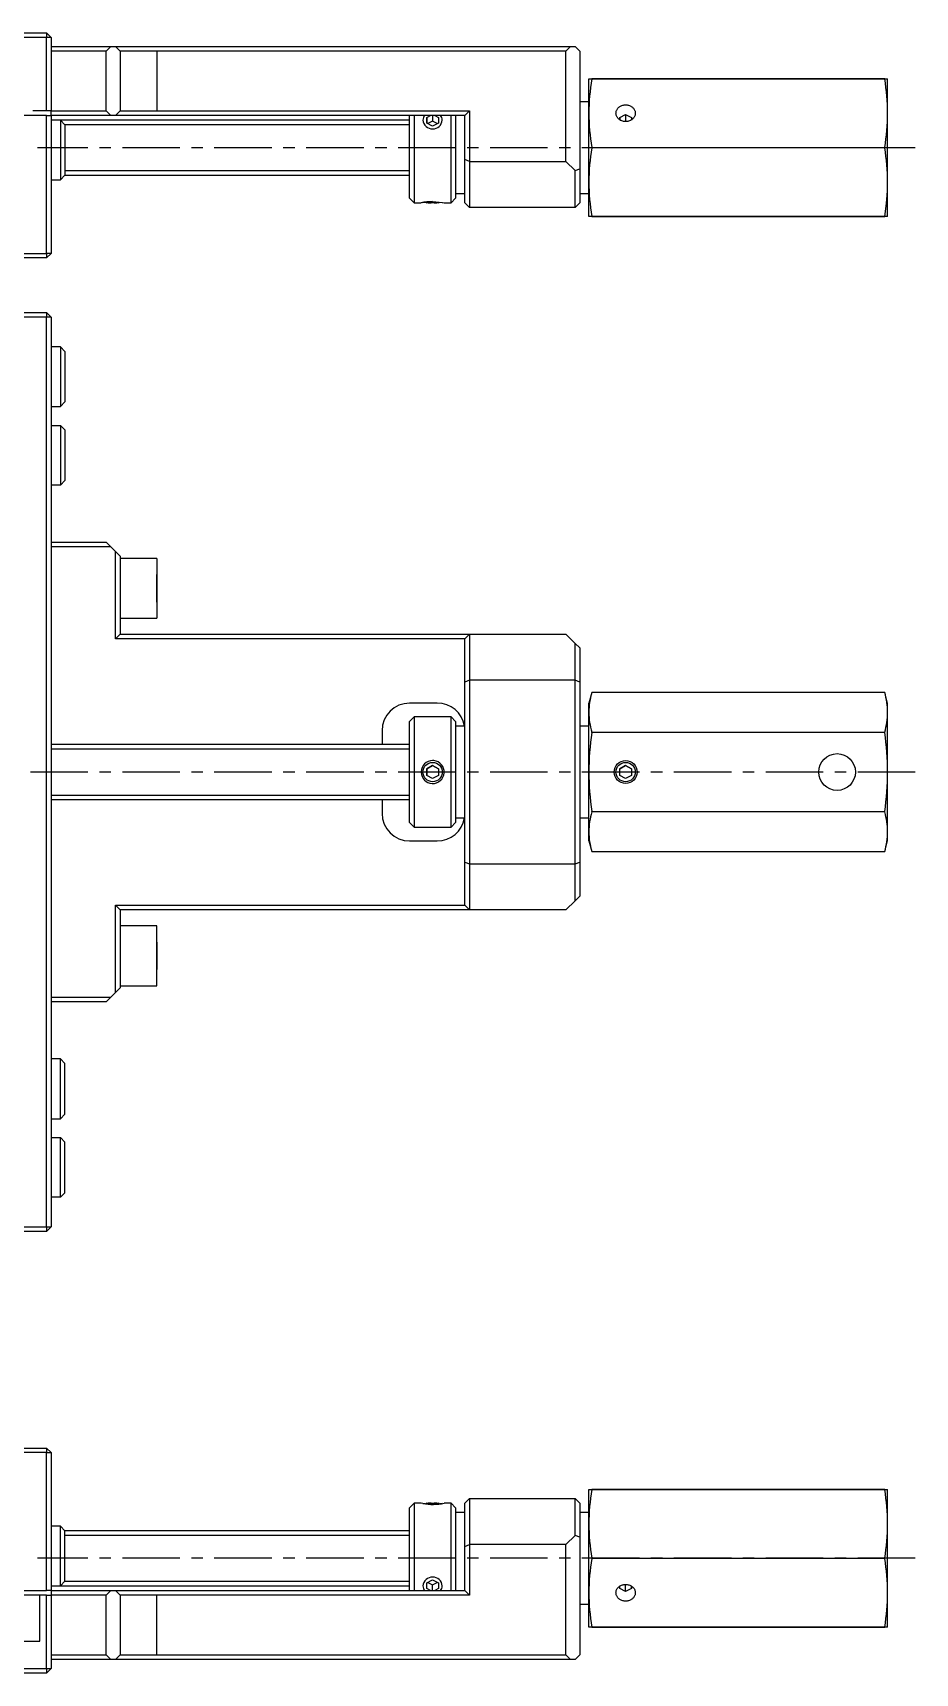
# Model space of a CAD drawing. Extents: x 16 to 938, y 6 to 368.
# Drawn here: x 294.5 to 486.5, y 11.5 to 368.5 of the extents above; entities that cross this region are included whole.
import ezdxf

# ---------------------------------------------------------------- set-up
doc = ezdxf.new("R2010")
doc.units = 0
doc.header["$LTSCALE"] = 10
doc.linetypes.add('CENTER', pattern=[2, 1.25, -0.25, 0.25, -0.25])
doc.linetypes.add('DASHED', pattern=[3.5, 2, -1.5])
doc.layers.get('0').update_dxf_attribs({"linetype": 'CONTINUOUS'})
doc.layers.add('CENTER', color=1, linetype='CENTER')

msp = doc.modelspace()

# ---------------------------------------------------------------- linework, layer by layer
at = {"color": 7, "linetype": 'CONTINUOUS'}
for p, q in [((99.5, 368.5), (297.5, 368.5)), ((297.5, 368.5), (297.5, 367.5)), ((298.5, 367.5), (297.5, 368.5)), ((297.5, 367.5), (99.5, 367.5)), ((297.5, 351.5), (297.5, 367.5)), ((298.5, 367.5), (297.5, 367.5)), ((298.5, 367.5), (298.5, 351.5)), ((298.5, 365.5), (311.5, 365.5)), ((310.5, 364.5), (298.5, 364.5)), ((311.5, 365.5), (310.5, 364.5)), ((310.5, 351.5), (310.5, 364.5)), ((311.5, 365.5), (312.5, 365.5)), ((313.5, 364.5), (312.5, 365.5)), ((312.5, 365.5), (411.5, 365.5)), ((313.5, 364.5), (313.5, 351.5)), ((321.5, 364.5), (313.5, 364.5)), ((313.502328, 364.5), (313.5, 364.5)), ((321.5, 364.5), (313.502328, 364.5)), ((321.5, 364.5), (321.5, 351.5)), ((410.5, 364.5), (321.5, 364.5)), ((411.5, 365.5), (410.5, 364.5)), ((410.5, 340.5), (410.5, 364.5)), ((411.5, 365.5), (412.5, 365.5)), ((413.5, 364.5), (412.5, 365.5)), ((413.5, 364.5), (413.5, 338.914214)), ((415.5, 358.5), (416.116283, 358.5)), ((415.5, 351), (415.5, 358.5)), ((416.116283, 358.464416), (416.116283, 358.5)), ((416.116283, 358.5), (479.883717, 358.5)), ((479.883717, 358.464416), (416.116283, 358.464416)), ((479.883717, 358.464416), (479.883717, 358.5)), ((479.883717, 358.5), (480.5, 358.5)), ((480.5, 351), (480.5, 358.5)), ((415.5, 353.5), (413.5, 353.5)), ((297.5, 350.5), (210.51, 350.5)), ((297.5, 351.5), (294.51, 351.5)), ((298.5, 351.5), (297.5, 351.5)), ((297.5, 320.5), (297.5, 350.5)), ((297.5, 350.5), (298.5, 350.5)), ((298.5, 351.5), (310.5, 351.5)), ((298.5, 350.5), (298.5, 351.5)), ((311.5, 350.5), (298.5, 350.5)), ((298.5, 350.5), (298.5, 320.5)), ((310.5, 351.5), (311.5, 350.5)), ((312.5, 350.5), (311.5, 350.5)), ((312.5, 350.5), (313.5, 351.5)), ((388.5, 350.5), (312.5, 350.5)), ((313.5, 351.5), (321.5, 351.5)), ((313.5, 351.5), (321.5, 351.5)), ((321.5, 351.5), (389.5, 351.5)), ((376.5, 332.5), (376.5, 350.5)), ((377.5, 350.5), (377.5, 331.5)), ((380.25, 350.074859), (381.008698, 350.500177)), ((380.25, 348.824859), (380.25, 350.074859)), ((380.25, 350.074859), (380.25, 348.824859)), ((381.5, 350.5), (381.5, 349.248203)), ((381.990913, 350.500358), (382.75, 350.074859)), ((382.75, 350.074859), (382.75, 348.824859)), ((385.5, 331.5), (385.5, 350.5)), ((386.5, 350.5), (386.5, 332.5)), ((388.5, 350.5), (389.5, 351.5)), ((388.5, 340.914214), (388.5, 350.5)), ((389.5, 351.5), (389.5, 340.5)), ((415.5, 336), (415.5, 351)), ((421.4, 351), (421.406474, 351.14269)), ((421.406474, 350.85731), (421.4, 351)), ((421.406474, 351.14269), (421.425854, 351.2845)), ((421.425854, 350.7155), (421.406474, 350.85731)), ((421.425854, 351.2845), (421.458023, 351.424556)), ((421.458023, 350.575444), (421.425854, 350.7155)), ((421.458023, 351.424556), (421.502781, 351.561995)), ((421.502781, 350.438005), (421.458023, 350.575444)), ((421.502781, 351.561995), (421.559853, 351.695969)), ((421.559853, 350.304031), (421.502781, 350.438005)), ((421.559853, 351.695969), (421.628886, 351.825651)), ((421.628886, 350.174349), (421.559853, 350.304031)), ((421.628886, 351.825651), (421.709456, 351.950244)), ((421.709456, 350.049756), (421.628886, 350.174349)), ((421.709456, 351.950244), (421.801064, 352.068978)), ((421.801064, 349.931022), (421.709456, 350.049756)), ((421.801064, 352.068978), (421.903147, 352.181121)), ((421.903147, 349.818879), (421.801064, 349.931022)), ((421.903147, 352.181121), (422.015076, 352.285982)), ((422.015076, 352.285982), (422.136159, 352.382915)), ((422.136159, 352.382915), (422.265651, 352.471321)), ((422.25, 350.077995), (423.5, 350.702995)), ((422.25, 349.539432), (422.25, 350.077995)), ((422.25, 350.077995), (422.25, 349.538622)), ((422.265651, 352.471321), (422.402753, 352.550657)), ((422.402753, 352.550657), (422.54662, 352.620432)), ((422.54662, 352.620432), (422.696365, 352.680217)), ((422.696365, 352.680217), (422.851064, 352.729642)), ((422.851064, 352.729642), (423.009765, 352.768404)), ((423.009765, 352.768404), (423.171488, 352.796263)), ((423.171488, 352.796263), (423.335236, 352.813047)), ((423.335236, 352.813047), (423.5, 352.818653)), ((423.5, 352.818653), (423.664764, 352.813047)), ((423.5, 350.702995), (424.75, 350.077995)), ((423.5, 350.702995), (423.5, 349.251338)), ((423.664764, 352.813047), (423.828512, 352.796263)), ((423.828512, 352.796263), (423.990235, 352.768404)), ((423.990235, 352.768404), (424.148936, 352.729642)), ((424.148936, 352.729642), (424.303635, 352.680217)), ((424.303635, 352.680217), (424.45338, 352.620432)), ((424.45338, 352.620432), (424.597247, 352.550657)), ((424.597247, 352.550657), (424.734349, 352.471321)), ((424.734349, 352.471321), (424.863841, 352.382915)), ((424.75, 350.077995), (424.75, 349.500198)), ((424.863841, 352.382915), (424.984924, 352.285982)), ((424.984924, 352.285982), (425.096853, 352.181121)), ((425.096853, 352.181121), (425.198936, 352.068978)), ((425.198936, 349.931022), (425.096853, 349.818879)), ((425.198936, 352.068978), (425.290544, 351.950244)), ((425.290544, 350.049756), (425.198936, 349.931022)), ((425.290544, 351.950244), (425.371114, 351.825651)), ((425.371114, 350.174349), (425.290544, 350.049756)), ((425.371114, 351.825651), (425.440147, 351.695969)), ((425.440147, 350.304031), (425.371114, 350.174349)), ((425.440147, 351.695969), (425.497219, 351.561995)), ((425.497219, 350.438005), (425.440147, 350.304031)), ((425.497219, 351.561995), (425.541977, 351.424556)), ((425.541977, 350.575444), (425.497219, 350.438005)), ((425.541977, 351.424556), (425.574146, 351.2845)), ((425.574146, 350.7155), (425.541977, 350.575444)), ((425.574146, 351.2845), (425.593526, 351.14269)), ((425.593526, 350.85731), (425.574146, 350.7155)), ((425.593526, 351.14269), (425.6, 351)), ((425.6, 351), (425.593526, 350.85731)), ((480.5, 336), (480.5, 351)), ((300.5, 349.5), (298.5, 349.5)), ((300.5, 349.5), (300.5, 343)), ((301.5, 348.5), (300.5, 349.5)), ((376.499981, 349.5), (300.5, 349.5)), ((301.5, 348.5), (301.5, 343)), ((381.5, 348.199859), (380.25, 348.824859)), ((381.5, 349.248203), (380.479561, 348.737983)), ((382.520403, 348.738001), (381.5, 349.248203)), ((382.75, 348.824859), (381.5, 348.199859)), ((422.015076, 349.714018), (421.903147, 349.818879)), ((422.136159, 349.617085), (422.015076, 349.714018)), ((422.265651, 349.528679), (422.136159, 349.617085)), ((422.402753, 349.449343), (422.265651, 349.528679)), ((422.54662, 349.379568), (422.402753, 349.449343)), ((422.696365, 349.319783), (422.54662, 349.379568)), ((422.851064, 349.270358), (422.696365, 349.319783)), ((423.009765, 349.231596), (422.851064, 349.270358)), ((423.171488, 349.203737), (423.009765, 349.231596)), ((423.335236, 349.186953), (423.171488, 349.203737)), ((423.5, 349.181347), (423.335236, 349.186953)), ((423.5, 349.251338), (423.367287, 349.184982)), ((423.632713, 349.184982), (423.5, 349.251338)), ((423.664764, 349.186953), (423.5, 349.181347)), ((423.828512, 349.203737), (423.664764, 349.186953)), ((423.990235, 349.231596), (423.828512, 349.203737)), ((424.148936, 349.270358), (423.990235, 349.231596)), ((424.303635, 349.319783), (424.148936, 349.270358)), ((424.45338, 349.379568), (424.303635, 349.319783)), ((424.597247, 349.449343), (424.45338, 349.379568)), ((424.734349, 349.528679), (424.597247, 349.449343)), ((424.863841, 349.617085), (424.734349, 349.528679)), ((424.984924, 349.714018), (424.863841, 349.617085)), ((425.096853, 349.818879), (424.984924, 349.714018)), ((300.5, 343), (300.5, 336.5)), ((301.5, 343), (301.5, 337.5)), ((416.116283, 343.464416), (416.116283, 343.535584)), ((416.116283, 343.535584), (479.883717, 343.535584)), ((479.883717, 343.464416), (416.116283, 343.464416)), ((479.883717, 343.464416), (479.883717, 343.535584)), ((388.5, 331.5), (388.5, 340.914214)), ((389.5, 340.5), (388.5, 340.914214)), ((389.5, 340.5), (389.5, 330.5)), ((389.5, 340.5), (410.5, 340.5)), ((412.5, 338.5), (410.5, 340.5)), ((298.5, 336.5), (300.5, 336.5)), ((300.5, 336.5), (301.5, 337.5)), ((301.5, 337.5), (376.499981, 337.5)), ((412.5, 338.5), (413.5, 338.914214)), ((412.5, 330.5), (412.5, 338.5)), ((413.5, 338.914214), (413.5, 331.5)), ((415.5, 328.5), (415.5, 336)), ((480.458259, 334.122974), (480.5, 336)), ((480.5, 328.5), (480.5, 336)), ((376.5, 332.5), (377.5, 331.5)), ((385.5, 331.5), (386.5, 332.5)), ((386.5, 333.5), (388.5, 333.5)), ((413.5, 333.5), (415.5, 333.5)), ((480.247172, 331.320471), (480.458259, 334.122974)), ((377.5, 331.5), (379.000005, 331.5)), ((381.5, 331.685179), (379.4, 331.5)), ((380.061389, 331.5979), (380.25, 331.503595)), ((380.25, 331.503595), (380.25, 331.600283)), ((383.6, 331.5), (381.5, 331.685179)), ((382.75, 331.600283), (382.75, 331.503595)), ((382.75, 331.503595), (382.938622, 331.597906)), ((383.999412, 331.5), (385.5, 331.5)), ((389.5, 330.5), (388.5, 331.5)), ((412.5, 330.5), (389.5, 330.5)), ((413.5, 331.5), (412.5, 330.5)), ((416.116283, 328.5), (415.5, 328.5)), ((416.116283, 328.535584), (479.883717, 328.535584)), ((416.116283, 328.5), (416.116283, 328.535584)), ((479.883717, 328.5), (416.116283, 328.5)), ((479.883717, 328.535584), (480.247172, 331.320471)), ((479.883717, 328.5), (479.883717, 328.535584)), ((480.5, 328.5), (479.883717, 328.5)), ((99.5, 320.5), (297.5, 320.5)), ((297.5, 319.5), (99.5, 319.5)), ((298.5, 320.5), (297.5, 320.5)), ((297.5, 320.5), (297.5, 319.5)), ((298.5, 320.5), (297.5, 319.5)), ((99.5, 307.621019), (297.5, 307.621019)), ((297.5, 307.621019), (297.5, 306.621019)), ((298.5, 306.621019), (297.5, 307.621019)), ((297.5, 306.621019), (99.5, 306.621019)), ((297.5, 108.621019), (297.5, 306.621019)), ((298.5, 306.621019), (297.5, 306.621019)), ((298.5, 306.621019), (298.5, 108.621019)), ((300.5, 300.171019), (298.5, 300.171019)), ((300.5, 300.171019), (300.5, 287.171019)), ((301.5, 299.171019), (300.5, 300.171019)), ((301.5, 299.171019), (301.5, 288.171019)), ((298.5, 287.171019), (300.5, 287.171019)), ((300.5, 287.171019), (301.5, 288.171019)), ((298.5, 283.071019), (300.5, 283.071019)), ((300.5, 283.071019), (300.5, 270.071019)), ((300.5, 283.071019), (301.5, 282.071019)), ((301.5, 282.071019), (301.5, 271.071019)), ((300.5, 270.071019), (298.5, 270.071019)), ((301.5, 271.071019), (300.5, 270.071019)), ((298.5, 257.621019), (310.5, 257.621019)), ((310.5, 257.621019), (311.5, 256.621019)), ((311.5, 256.621019), (298.5, 256.621019)), ((312.5, 255.621019), (311.5, 256.621019)), ((312.5, 236.621019), (312.5, 255.621019)), ((312.5, 255.621019), (313.5, 254.621019)), ((313.5, 254.621019), (313.5, 247.621019)), ((321.5, 254.121019), (313.5, 254.121019)), ((321.5, 254.121019), (321.5, 241.121019)), ((321.5, 254.121019), (321.5, 241.121019)), ((321.5, 247.621019), (321.5, 250.621019)), ((321.5, 250.621019), (321.5, 247.621019)), ((313.5, 247.621019), (313.5, 237.621019)), ((321.5, 244.621019), (321.5, 247.621019)), ((321.5, 247.621019), (321.5, 244.621019)), ((313.5, 241.121019), (321.5, 241.121019)), ((313.5, 237.621019), (312.5, 236.621019)), ((388.5, 236.621019), (312.5, 236.621019)), ((313.5, 237.621019), (389.5, 237.621019)), ((389.5, 237.621019), (388.5, 236.621019)), ((388.5, 227.206805), (388.5, 236.621019)), ((389.5, 237.621019), (389.5, 227.621019)), ((389.5, 237.621019), (410.5, 237.621019)), ((412.5, 235.621019), (410.5, 237.621019)), ((412.5, 227.621019), (412.5, 235.621019)), ((412.5, 235.621019), (413.5, 234.621019)), ((413.5, 234.621019), (413.5, 227.206805)), ((389.5, 227.621019), (388.5, 227.206805)), ((388.5, 188.035232), (388.5, 227.206805)), ((389.5, 227.621019), (389.5, 187.621019)), ((412.5, 227.621019), (389.5, 227.621019)), ((412.5, 187.621019), (412.5, 227.621019)), ((413.5, 227.206805), (412.5, 227.621019)), ((413.5, 227.206805), (413.5, 188.035232)), ((416.116283, 224.921019), (415.5, 222.621019)), ((479.883717, 224.921019), (416.116283, 224.921019)), ((479.883717, 224.920982), (416.116283, 224.920982)), ((480.5, 222.621019), (479.883717, 224.921019)), ((382.5, 222.621019), (376.5, 222.621019)), ((415.5, 220.6114), (415.5, 222.621019)), ((480.5, 220.6114), (480.5, 222.621019)), ((377.5, 219.621019), (376.5, 218.621019)), ((376.5, 202.121019), (376.5, 218.621019)), ((377.5, 219.621019), (377.5, 201.621019)), ((385.5, 219.621019), (377.5, 219.621019)), ((385.5, 195.621019), (385.5, 219.621019)), ((386.5, 218.621019), (385.5, 219.621019)), ((386.5, 218.621019), (386.5, 196.621019)), ((415.5, 207.621019), (415.5, 220.6114)), ((480.5, 207.621019), (480.5, 220.6114)), ((370.5, 216.621019), (370.5, 213.621019)), ((388.5, 217.621019), (386.5, 217.621019)), ((415.5, 217.621019), (413.5, 217.621019)), ((416.116283, 216.240184), (416.116283, 216.301818)), ((416.116283, 216.301818), (479.883717, 216.301818)), ((479.883717, 216.240184), (416.116283, 216.240184)), ((479.883717, 216.240184), (479.883717, 216.301818)), ((376.499981, 213.621019), (298.5, 213.621019)), ((380.25, 208.342707), (381.5, 209.064395)), ((381.5, 209.064395), (380.25, 208.342707)), ((380.25, 206.899331), (380.25, 208.342707)), ((380.25, 208.342707), (380.25, 206.899331)), ((381.5, 209.064395), (382.75, 208.342707)), ((382.75, 208.342707), (381.5, 209.064395)), ((382.75, 208.342707), (382.75, 206.899331)), ((415.5, 194.630638), (415.5, 207.621019)), ((422.25, 208.342707), (423.5, 209.064395)), ((423.5, 209.064395), (422.25, 208.342707)), ((422.25, 206.899331), (422.25, 208.342707)), ((423.5, 209.064395), (424.75, 208.342707)), ((424.75, 208.342707), (423.5, 209.064395)), ((424.75, 208.342707), (424.75, 206.899331)), ((480.5, 194.630638), (480.5, 207.621019)), ((381.5, 206.177643), (380.25, 206.899331)), ((382.75, 206.899331), (381.5, 206.177643)), ((423.5, 206.177643), (422.25, 206.899331)), ((424.75, 206.899331), (423.5, 206.177643)), ((298.5, 201.621019), (376.499981, 201.621019)), ((370.5, 201.621019), (370.5, 198.621019)), ((376.5, 196.621019), (376.5, 202.121019)), ((377.5, 201.621019), (377.5, 195.621019)), ((376.5, 196.621019), (377.5, 195.621019)), ((385.5, 195.621019), (386.5, 196.621019)), ((386.5, 197.621019), (388.5, 197.621019)), ((413.5, 197.621019), (415.5, 197.621019)), ((416.116283, 198.94022), (416.116283, 199.001854)), ((416.116283, 199.001854), (479.883717, 199.001854)), ((479.883717, 198.94022), (416.116283, 198.94022)), ((479.883717, 198.94022), (479.883717, 199.001854)), ((377.5, 195.621019), (385.5, 195.621019)), ((415.5, 192.621019), (415.5, 194.630638)), ((480.5, 192.621019), (480.5, 194.630638)), ((376.5, 192.621019), (382.5, 192.621019)), ((415.5, 192.621019), (416.116283, 190.321019)), ((416.116283, 190.321055), (479.883717, 190.321055)), ((416.116283, 190.321019), (479.883717, 190.321019)), ((479.883717, 190.321019), (480.5, 192.621019)), ((388.5, 188.035232), (389.5, 187.621019)), ((388.5, 178.621019), (388.5, 188.035232)), ((389.5, 187.621019), (389.5, 177.621019)), ((389.5, 187.621019), (412.5, 187.621019)), ((412.5, 187.621019), (413.5, 188.035232)), ((412.5, 179.621019), (412.5, 187.621019)), ((413.5, 188.035232), (413.5, 180.621019)), ((313.5, 177.621019), (312.5, 178.621019)), ((312.5, 178.621019), (388.5, 178.621019)), ((312.5, 159.621019), (312.5, 178.621019)), ((388.5, 178.621019), (389.5, 177.621019)), ((410.5, 177.621019), (412.5, 179.621019)), ((413.5, 180.621019), (412.5, 179.621019)), ((389.5, 177.621019), (313.5, 177.621019)), ((313.5, 177.621019), (313.5, 167.621019)), ((410.5, 177.621019), (389.5, 177.621019)), ((321.5, 174.121019), (313.5, 174.121019)), ((321.5, 161.121019), (321.5, 174.121019)), ((321.5, 161.121019), (321.5, 174.121019)), ((321.5, 170.621019), (321.5, 167.621019)), ((321.5, 167.621019), (321.5, 170.621019)), ((313.5, 167.621019), (313.5, 160.621019)), ((321.5, 164.621019), (321.5, 167.621019)), ((321.5, 167.621019), (321.5, 164.621019)), ((313.5, 161.121019), (321.5, 161.121019)), ((298.5, 158.621019), (311.5, 158.621019)), ((310.5, 157.621019), (298.5, 157.621019)), ((311.5, 158.621019), (310.5, 157.621019)), ((311.5, 158.621019), (312.5, 159.621019)), ((313.5, 160.621019), (312.5, 159.621019)), ((300.5, 145.171019), (298.5, 145.171019)), ((300.5, 132.171019), (300.5, 145.171019)), ((301.5, 144.171019), (300.5, 145.171019)), ((301.5, 133.171019), (301.5, 144.171019)), ((298.5, 132.171019), (300.5, 132.171019)), ((300.5, 132.171019), (301.5, 133.171019)), ((298.5, 128.071019), (300.5, 128.071019)), ((300.5, 115.071019), (300.5, 128.071019)), ((300.5, 128.071019), (301.5, 127.071019)), ((301.5, 116.071019), (301.5, 127.071019)), ((300.5, 115.071019), (298.5, 115.071019)), ((301.5, 116.071019), (300.5, 115.071019)), ((99.5, 108.621019), (297.5, 108.621019)), ((297.5, 107.621019), (99.5, 107.621019)), ((297.5, 108.621019), (298.5, 108.621019)), ((297.5, 108.621019), (297.5, 107.621019)), ((297.5, 107.621019), (298.5, 108.621019)), ((99.5, 60.5), (297.5, 60.5)), ((297.5, 59.5), (99.5, 59.5)), ((297.5, 60.5), (298.5, 59.5)), ((297.5, 60.5), (297.5, 59.5)), ((297.5, 29.5), (297.5, 59.5)), ((297.5, 59.5), (298.5, 59.5)), ((298.5, 59.5), (298.5, 29.5)), ((415.5, 51.5), (416.116283, 51.5)), ((415.5, 44), (415.5, 51.5)), ((416.116283, 51.464416), (416.116283, 51.5)), ((416.116283, 51.5), (479.883717, 51.5)), ((479.883717, 51.464416), (416.116283, 51.464416)), ((479.883717, 51.464416), (479.883717, 51.5)), ((479.883717, 51.5), (480.5, 51.5)), ((480.5, 44), (480.5, 51.5)), ((377.5, 48.5), (376.5, 47.5)), ((376.5, 46.026279), (376.5, 47.5)), ((377.5, 48.5), (377.5, 46.892305)), ((379.000484, 48.5), (377.5, 48.5)), ((377.5, 46.892305), (377.5, 29.5)), ((380.25, 48.496405), (380.061367, 48.402089)), ((380.25, 48.399717), (380.25, 48.496405)), ((382.75, 48.496405), (382.75, 48.399717)), ((382.75, 48.399717), (382.75, 48.496405)), ((382.93863, 48.40209), (382.75, 48.496405)), ((385.5, 48.5), (383.999995, 48.5)), ((385.5, 29.5), (385.5, 48.5)), ((386.5, 47.5), (385.5, 48.5)), ((386.5, 47.5), (386.5, 29.5)), ((388.5, 46.5), (386.5, 46.5)), ((388.5, 48.5), (389.5, 49.5)), ((388.5, 39.085786), (388.5, 48.5)), ((389.5, 49.5), (389.5, 39.5)), ((389.5, 49.5), (412.5, 49.5)), ((412.5, 49.5), (413.5, 48.5)), ((412.5, 41.5), (412.5, 49.5)), ((413.5, 48.5), (413.5, 41.085786)), ((415.5, 46.5), (413.5, 46.5)), ((300.5, 43.5), (298.5, 43.5)), ((300.5, 37), (300.5, 43.5)), ((301.5, 42.5), (300.5, 43.5)), ((376.5, 29.5), (376.5, 46.026279)), ((415.5, 29), (415.5, 44)), ((480.5, 29), (480.5, 44)), ((301.5, 37), (301.5, 42.5)), ((376.499981, 42.5), (301.5, 42.5)), ((388.5, 39.085786), (389.5, 39.5)), ((410.5, 39.5), (389.5, 39.5)), ((389.5, 39.5), (389.5, 28.5)), ((410.5, 39.5), (412.5, 41.5)), ((410.5, 15.5), (410.5, 39.5)), ((413.5, 41.085786), (412.5, 41.5)), ((413.5, 41.085786), (413.5, 15.5)), ((300.5, 30.5), (300.5, 37)), ((301.5, 31.5), (301.5, 37)), ((388.5, 29.5), (388.5, 39.085786)), ((416.116283, 36.464416), (416.116283, 36.535584)), ((416.116283, 36.535584), (479.883717, 36.535584)), ((479.883717, 36.464416), (416.116283, 36.464416)), ((479.883717, 36.464416), (479.883717, 36.535584)), ((263.5, 29.5), (297.5, 29.5)), ((298.5, 29.5), (297.5, 29.5)), ((298.5, 30.5), (300.5, 30.5)), ((298.5, 29.5), (298.5, 28.5)), ((298.5, 29.5), (311.5, 29.5)), ((300.5, 30.5), (301.5, 31.5)), ((300.5, 30.5), (376.499981, 30.5)), ((311.5, 29.5), (310.5, 28.5)), ((311.5, 29.5), (312.5, 29.5)), ((313.5, 28.5), (312.5, 29.5)), ((312.5, 29.5), (388.5, 29.5)), ((380.25, 31.175141), (381.5, 31.800141)), ((380.25, 29.925141), (380.25, 31.175141)), ((380.25, 29.925141), (380.25, 31.175141)), ((381.009087, 29.499642), (380.25, 29.925141)), ((380.479597, 31.261999), (381.5, 30.751797)), ((381.5, 31.800141), (382.75, 31.175141)), ((381.5, 30.751797), (382.520439, 31.262017)), ((381.5, 29.5), (381.5, 30.751797)), ((382.75, 29.925141), (381.991302, 29.499823)), ((382.75, 31.175141), (382.75, 29.925141)), ((389.5, 28.5), (388.5, 29.5)), ((415.5, 21.5), (415.5, 29)), ((421.4, 29), (421.407991, 29.158506)), ((421.406474, 28.85731), (421.4, 29)), ((421.425854, 28.7155), (421.406474, 28.85731)), ((421.407991, 29.158506), (421.431904, 29.315806)), ((421.458023, 28.575444), (421.425854, 28.7155)), ((421.431904, 29.315806), (421.471556, 29.470702)), ((421.502781, 28.438005), (421.458023, 28.575444)), ((421.471556, 29.470702), (421.526645, 29.622016)), ((421.526645, 29.622016), (421.596754, 29.768596)), ((421.596754, 29.768596), (421.681347, 29.909327)), ((421.681347, 29.909327), (421.779781, 30.043137)), ((421.779781, 30.043137), (421.891307, 30.169008)), ((421.891307, 30.169008), (422.015076, 30.285982)), ((422.015076, 30.285982), (422.150146, 30.393169)), ((422.150146, 30.393169), (422.295489, 30.489754)), ((422.25, 29.922005), (422.25, 30.49991)), ((423.5, 29.297005), (422.25, 29.922005)), ((422.295489, 30.489754), (422.45, 30.575)), ((422.45, 30.575), (422.612502, 30.64826)), ((422.612502, 30.64826), (422.781758, 30.708975)), ((422.781758, 30.708975), (422.95648, 30.756684)), ((422.95648, 30.756684), (423.135339, 30.791024)), ((423.135339, 30.791024), (423.316973, 30.811733)), ((423.316973, 30.811733), (423.5, 30.818653)), ((423.367287, 30.815018), (423.5, 30.748662)), ((423.5, 30.818653), (423.683027, 30.811733)), ((423.5, 30.748662), (423.632713, 30.815018)), ((423.5, 29.297005), (423.5, 30.748662)), ((424.75, 29.922005), (423.5, 29.297005)), ((423.683027, 30.811733), (423.864661, 30.791024)), ((423.864661, 30.791024), (424.04352, 30.756684)), ((424.04352, 30.756684), (424.218242, 30.708975)), ((424.218242, 30.708975), (424.387498, 30.64826)), ((424.387498, 30.64826), (424.55, 30.575)), ((424.55, 30.575), (424.704511, 30.489754)), ((424.704511, 30.489754), (424.849854, 30.393169)), ((424.75, 29.922005), (424.75, 30.461378)), ((424.75, 30.460577), (424.75, 29.922005)), ((424.849854, 30.393169), (424.984924, 30.285982)), ((424.984924, 30.285982), (425.108693, 30.169008)), ((425.108693, 30.169008), (425.220219, 30.043137)), ((425.220219, 30.043137), (425.318653, 29.909327)), ((425.318653, 29.909327), (425.403246, 29.768596)), ((425.403246, 29.768596), (425.473355, 29.622016)), ((425.473355, 29.622016), (425.528444, 29.470702)), ((425.541977, 28.575444), (425.497219, 28.438005)), ((425.528444, 29.470702), (425.568096, 29.315806)), ((425.574146, 28.7155), (425.541977, 28.575444)), ((425.568096, 29.315806), (425.592009, 29.158506)), ((425.593526, 28.85731), (425.574146, 28.7155)), ((425.592009, 29.158506), (425.6, 29)), ((425.6, 29), (425.593526, 28.85731)), ((480.5, 21.5), (480.5, 29)), ((297.5, 28.5), (263.5, 28.5)), ((297.5, 12.5), (297.5, 28.5)), ((297.5, 28.5), (298.5, 28.5)), ((298.5, 28.5), (298.5, 12.5)), ((310.5, 28.5), (298.5, 28.5)), ((310.5, 15.5), (310.5, 28.5)), ((313.5, 28.5), (313.5, 15.5)), ((321.5, 28.5), (313.5, 28.5)), ((321.5, 28.5), (313.5, 28.5)), ((321.5, 15.5), (321.5, 28.5)), ((389.5, 28.5), (321.5, 28.5)), ((413.5, 26.5), (415.5, 26.5)), ((421.559853, 28.304031), (421.502781, 28.438005)), ((421.628886, 28.174349), (421.559853, 28.304031)), ((421.709456, 28.049756), (421.628886, 28.174349)), ((421.801064, 27.931022), (421.709456, 28.049756)), ((421.903147, 27.818879), (421.801064, 27.931022)), ((422.015076, 27.714018), (421.903147, 27.818879)), ((422.136159, 27.617085), (422.015076, 27.714018)), ((422.265651, 27.528679), (422.136159, 27.617085)), ((422.402753, 27.449343), (422.265651, 27.528679)), ((422.54662, 27.379568), (422.402753, 27.449343)), ((422.696365, 27.319783), (422.54662, 27.379568)), ((422.851064, 27.270358), (422.696365, 27.319783)), ((423.009765, 27.231596), (422.851064, 27.270358)), ((423.171488, 27.203737), (423.009765, 27.231596)), ((423.335236, 27.186953), (423.171488, 27.203737)), ((423.5, 27.181347), (423.335236, 27.186953)), ((423.664764, 27.186953), (423.5, 27.181347)), ((423.828512, 27.203737), (423.664764, 27.186953)), ((423.990235, 27.231596), (423.828512, 27.203737)), ((424.148936, 27.270358), (423.990235, 27.231596)), ((424.303635, 27.319783), (424.148936, 27.270358)), ((424.45338, 27.379568), (424.303635, 27.319783)), ((424.597247, 27.449343), (424.45338, 27.379568)), ((424.734349, 27.528679), (424.597247, 27.449343)), ((424.863841, 27.617085), (424.734349, 27.528679)), ((424.984924, 27.714018), (424.863841, 27.617085)), ((425.096853, 27.818879), (424.984924, 27.714018)), ((425.198936, 27.931022), (425.096853, 27.818879)), ((425.290544, 28.049756), (425.198936, 27.931022)), ((425.371114, 28.174349), (425.290544, 28.049756)), ((425.440147, 28.304031), (425.371114, 28.174349)), ((425.497219, 28.438005), (425.440147, 28.304031)), ((416.116283, 21.5), (415.5, 21.5)), ((416.116283, 21.535584), (479.883717, 21.535584)), ((416.116283, 21.5), (416.116283, 21.535584)), ((479.883717, 21.5), (416.116283, 21.5)), ((479.883717, 21.5), (479.883717, 21.535584)), ((480.5, 21.5), (479.883717, 21.5)), ((298.5, 15.5), (310.5, 15.5)), ((311.5, 14.5), (298.5, 14.5)), ((310.5, 15.5), (311.5, 14.5)), ((312.5, 14.5), (311.5, 14.5)), ((312.5, 14.5), (313.5, 15.5)), ((411.5, 14.5), (312.5, 14.5)), ((313.5, 15.5), (321.5, 15.5)), ((313.5, 15.5), (313.502328, 15.5)), ((313.502328, 15.5), (321.5, 15.5)), ((321.5, 15.5), (410.5, 15.5)), ((410.5, 15.5), (411.5, 14.5)), ((412.5, 14.5), (411.5, 14.5)), ((412.5, 14.5), (413.5, 15.5)), ((99.5, 12.5), (297.5, 12.5)), ((297.5, 11.5), (99.5, 11.5)), ((297.5, 11.5), (298.5, 12.5)), ((297.5, 12.5), (298.5, 12.5)), ((297.5, 12.5), (297.5, 11.5))]:
    msp.add_line(p, q, dxfattribs=at)
at = {"color": 3, "linetype": 'CONTINUOUS'}
for p, q in [((376.499981, 348.5), (301.5, 348.5)), ((301.5, 338.5), (376.499981, 338.5)), ((381.5, 331.763304), (383.612961, 331.574622)), ((383.612961, 331.574622), (383.999995, 331.5)), ((376.499981, 212.621019), (298.5, 212.621019)), ((379.000689, 207.679721), (379.000052, 207.604855)), ((381.788573, 210.104308), (381.5, 210.121019)), ((298.5, 202.621019), (376.499981, 202.621019)), ((379.386862, 48.425409), (379.000005, 48.5)), ((376.499981, 41.5), (301.5, 41.5)), ((301.5, 31.5), (376.499981, 31.5))]:
    msp.add_line(p, q, dxfattribs=at)
at = {"color": 3, "linetype": 'DASHED'}
for p, q in [((296, 18.5), (296, 28.5)), ((281, 18.5), (296, 18.5))]:
    msp.add_line(p, q, dxfattribs=at)
at = {"color": 7, "linetype": 'CONTINUOUS'}
for centre, radius in [((469.5, 207.621019), 4), ((381.499493, 207.621097), 2.099922), ((423.5, 207.621019), 2.1)]:
    msp.add_circle(centre, radius, dxfattribs=at)
at = {"color": 3, "linetype": 'CONTINUOUS'}
msp.add_circle((423.5, 207.621019), 2.5, dxfattribs=at)
at = {"color": 7, "linetype": 'CONTINUOUS'}
for centre, radius, start, end in [((463.928531, 350.759253), 48.429129, 170.845234, 179.715175), ((432.084485, 350.760328), 48.416109, 0.28363, 9.155961), ((380.937678, 349.500828), 1.537678, 139.466706, 180.030822), ((382.060035, 349.499984), 1.539965, 0.000485, 40.502445), ((463.915515, 351.239672), 48.416109, 180.28363, 189.155961), ((432.071469, 351.240747), 48.429129, 350.845234, 359.715175), ((381.5, 349.698086), 2.109322, 185.388552, 354.611356), ((463.928531, 335.759253), 48.429129, 170.845234, 179.715175), ((432.084485, 335.760328), 48.416109, 0.28363, 9.155961), ((463.915515, 336.239672), 48.416109, 180.28363, 189.155961), ((380.875, 333.57736), 2.073514, 252.457045, 287.542955), ((382.125, 333.57736), 2.073514, 252.457045, 287.542955), ((432.018866, 220.448009), 16.519674, 164.290121, 179.433296), ((463.987895, 220.448976), 16.512904, 0.563581, 15.713001), ((376.5, 216.621019), 6, 90, 180), ((382.5, 216.621019), 6, 9.594068, 90), ((432.012105, 220.773824), 16.512904, 180.563581, 195.713001), ((463.981134, 220.774791), 16.519674, 344.290121, 359.433296), ((479.886277, 207.348919), 64.386852, 172.062586, 179.757866), ((416.136242, 207.350529), 64.364327, 0.240785, 7.938762), ((478.692382, 207.807754), 63.192658, 180.16931, 188.010238), ((417.298131, 207.808432), 63.202147, 351.990352, 359.830101), ((376.5, 198.621019), 6, 180, 270), ((382.5, 198.621019), 6, 270, 350.405932), ((432.018866, 194.467247), 16.519674, 164.290121, 179.433296), ((463.987895, 194.468214), 16.512904, 0.563581, 15.713001), ((432.012105, 194.793062), 16.512904, 180.563581, 195.713001), ((463.981134, 194.794029), 16.519674, 344.290121, 359.433296), ((463.930474, 43.759093), 48.431073, 170.845412, 179.714996), ((432.084485, 43.760328), 48.416109, 0.28363, 9.155961), ((381.5, 60.315196), 12.000369, 259.921655, 280.078345), ((380.875, 46.42264), 2.073514, 72.457045, 107.542955), ((382.125, 46.42264), 2.073514, 72.457045, 107.542955), ((463.915515, 44.239672), 48.416109, 180.28363, 189.155961), ((432.069526, 44.240907), 48.431073, 350.845412, 359.714996), ((463.928531, 28.759253), 48.429129, 170.845234, 179.715175), ((432.084485, 28.760328), 48.416109, 0.28363, 9.155961), ((381.446664, 30.360526), 2.051411, 88.510151, 176.101456), ((381.553606, 30.360822), 2.051121, 3.890705, 91.497587), ((380.939764, 30.499943), 1.539764, 179.997836, 220.50095), ((382.062356, 30.49916), 1.537644, 319.468552, 0.031205), ((463.913207, 29.239482), 48.4138, 180.283418, 189.156173), ((432.069526, 29.240907), 48.431073, 350.845412, 359.714996)]:
    msp.add_arc(centre, radius, start, end, dxfattribs=at)
at = {"color": 3, "linetype": 'CONTINUOUS'}
for centre, radius, start, end in [((381.520659, 319.567151), 12.19617, 90.097054, 101.927621), ((381.499913, 207.621116), 2.499914, 180.372679, 83.369396), ((381.50038, 207.62063), 2.500389, 90.008704, 178.645815), ((381.503515, 60.208026), 11.971227, 259.815895, 282.036808)]:
    msp.add_arc(centre, radius, start, end, dxfattribs=at)
at = {"layer": 'CENTER', "color": 1, "linetype": 'CENTER'}
for p, q in [((486.5, 343.5), (295.5, 343.5)), ((486.5, 207.621019), (292.5, 207.621019)), ((486.5, 36.5), (295.5, 36.5))]:
    msp.add_line(p, q, dxfattribs=at)

doc.saveas('drawing.dxf')
